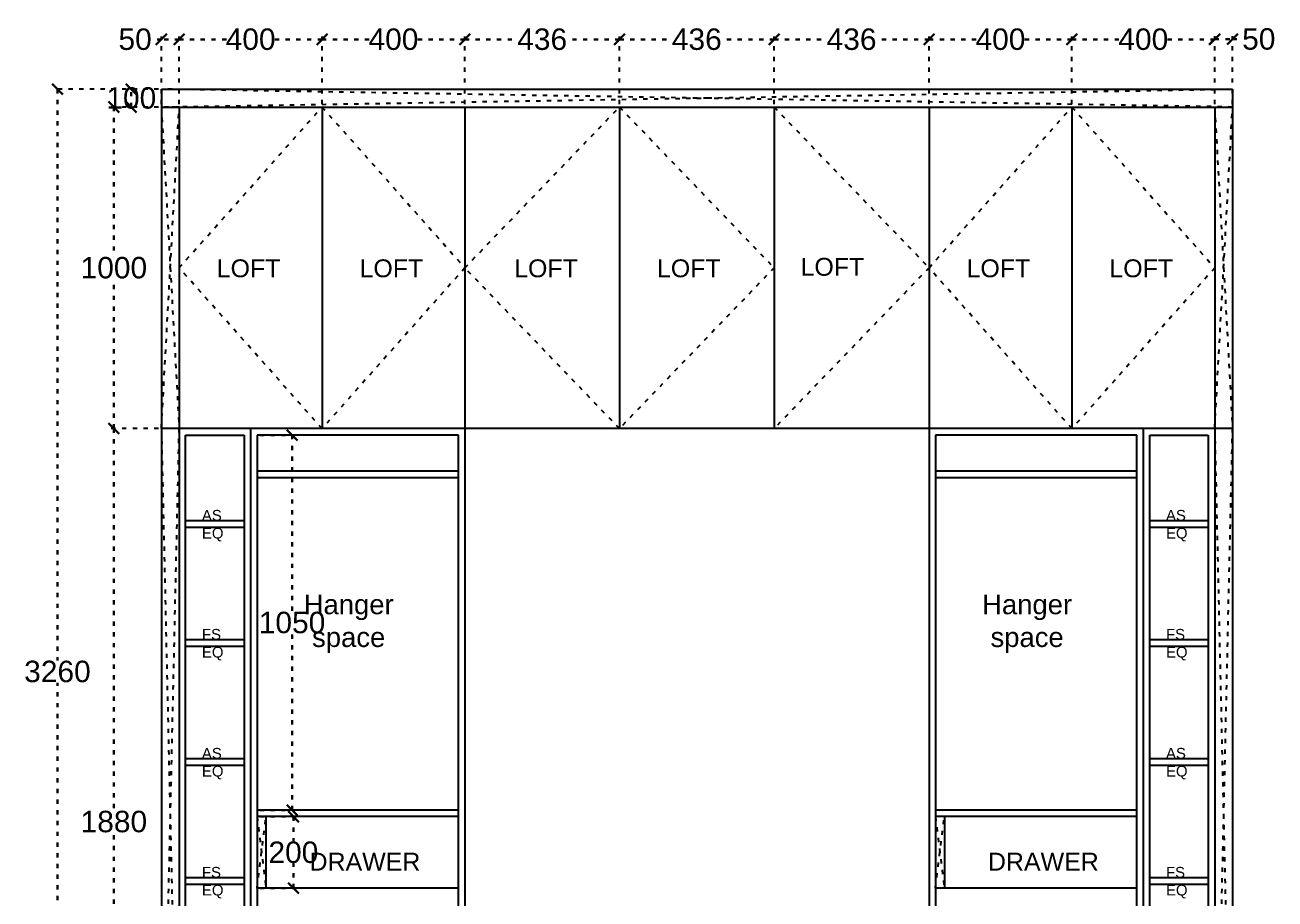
# Model space of a CAD drawing. Header units: millimetres. Extents: x 220712 to 1505573, y -354410 to 241923.
# Drawn here: x 325043 to 328544, y 120698 to 123144 of the extents above; entities that cross this region are included whole.
import ezdxf

# ---------------------------------------------------------------- set-up
doc = ezdxf.new("R2010")
doc.units = ezdxf.units.MM
doc.header["$MEASUREMENT"] = 0
doc.linetypes.add('ACAD_ISO03W100', pattern=[30, 12, -18])
doc.layers.add('Walls', color=253, linetype='Continuous')
doc.layers.add('Words', color=7, linetype='Continuous')
doc.styles.get("Standard").update_dxf_attribs({"font": 'arial.ttf'})
doc.dimstyles.get("Standard").update_dxf_attribs({"dimtxt": 60, "dimasz": 30, "dimexe": 7.75, "dimexo": 8.13, "dimgap": 0.63, "dimtad": 0, "dimtih": 1, "dimtoh": 1, "dimdec": 0, "dimzin": 0, "dimtxsty": 'Standard', "dimblk": 'OBLIQUE', "dimcen": 2.25, "dimclrd": 1, "dimclre": 1, "dimclrt": 1, "dimadec": 0, "dimazin": 0, "dimtfac": 1, "dimtdec": 0, "dimtofl": 0, "dimtmove": 0, "dimatfit": 3, "dimfxl": 1, "dimtolj": 1, "dimtzin": 0, "dimlwd": 30, "dimarcsym": 0})

# ---------------------------------------------------------------- blocks, each defined once
blk = doc.blocks.new('_Oblique')
at = {"color": 0, "linetype": 'ByBlock', "lineweight": -2}
blk.add_line((-0.5, -0.5), (0.5, 0.5), dxfattribs=at)
blk = doc.blocks.new('*D1096')
at = {"layer": 'Defpoints', "color": 0, "linetype": 'ACAD_ISO03W100', "transparency": 16777216}
for p in [(325291.7, 122014.4), (325424.7, 122014.4), (325424.7, 119814.4)]:
    blk.add_point(p, dxfattribs=at)
at = {"layer": 'Walls', "color": 1, "linetype": 'ACAD_ISO03W100', "lineweight": -2, "transparency": 16777216}
for p, q in [((325416.5, 122014.4), (325283.9, 122014.4)), ((325416.5, 119814.4), (325283.9, 119814.4))]:
    blk.add_line(p, q, dxfattribs=at)
at = {"layer": 'Walls', "color": 1, "linetype": 'ACAD_ISO03W100', "lineweight": 30, "transparency": 16777216}
for p, q in [((325291.7, 122014.4), (325291.7, 120945.7)), ((325291.7, 119814.4), (325291.7, 120883.2))]:
    blk.add_line(p, q, dxfattribs=at)
at = {"layer": 'Walls', "color": 1, "linetype": 'ACAD_ISO03W100', "lineweight": 30, "transparency": 16777216, "xscale": 30, "yscale": 30, "zscale": 30}
for p, rotation in [((325291.7, 122014.4), 90), ((325291.7, 119814.4), 270)]:
    blk.add_blockref('_Oblique', p, dxfattribs=dict(at, rotation=rotation))
at = {"layer": 'Walls', "color": 1, "linetype": 'ACAD_ISO03W100', "transparency": 16777216, "insert": (325291.7, 120914.4), "char_height": 60, "attachment_point": 5}
blk.add_mtext('\\A1;1880', dxfattribs=at)
blk = doc.blocks.new('*D1097')
at = {"layer": 'Defpoints', "color": 0, "linetype": 'ACAD_ISO03W100', "transparency": 16777216}
for p in [(325291.7, 122914.4), (325424.7, 122914.4), (325424.7, 122014.4)]:
    blk.add_point(p, dxfattribs=at)
at = {"layer": 'Walls', "color": 1, "linetype": 'ACAD_ISO03W100', "lineweight": -2, "transparency": 16777216}
for p, q in [((325416.5, 122914.4), (325283.9, 122914.4)), ((325416.5, 122014.4), (325283.9, 122014.4))]:
    blk.add_line(p, q, dxfattribs=at)
at = {"layer": 'Walls', "color": 1, "linetype": 'ACAD_ISO03W100', "lineweight": 30, "transparency": 16777216}
for p, q in [((325291.7, 122914.4), (325291.7, 122495.7)), ((325291.7, 122014.4), (325291.7, 122433.2))]:
    blk.add_line(p, q, dxfattribs=at)
at = {"layer": 'Walls', "color": 1, "linetype": 'ACAD_ISO03W100', "lineweight": 30, "transparency": 16777216, "xscale": 30, "yscale": 30, "zscale": 30}
for p, rotation in [((325291.7, 122914.4), 90), ((325291.7, 122014.4), 270)]:
    blk.add_blockref('_Oblique', p, dxfattribs=dict(at, rotation=rotation))
at = {"layer": 'Walls', "color": 1, "linetype": 'ACAD_ISO03W100', "transparency": 16777216, "insert": (325291.7, 122464.4), "char_height": 60, "attachment_point": 5}
blk.add_mtext('\\A1;1000', dxfattribs=at)
blk = doc.blocks.new('*D1098')
at = {"layer": 'Defpoints', "color": 0, "linetype": 'ACAD_ISO03W100', "transparency": 16777216}
for p in [(325340.5, 122964.4), (325424.7, 122964.4), (325424.7, 122914.4)]:
    blk.add_point(p, dxfattribs=at)
at = {"layer": 'Walls', "color": 1, "linetype": 'ACAD_ISO03W100', "lineweight": -2, "transparency": 16777216}
for p, q in [((325416.5, 122964.4), (325332.8, 122964.4)), ((325416.5, 122914.4), (325332.8, 122914.4))]:
    blk.add_line(p, q, dxfattribs=at)
at = {"layer": 'Walls', "color": 1, "linetype": 'ACAD_ISO03W100', "lineweight": 30, "transparency": 16777216}
blk.add_line((325340.5, 122914.4), (325340.5, 122964.4), dxfattribs=at)
at = {"layer": 'Walls', "color": 1, "linetype": 'ACAD_ISO03W100', "lineweight": 30, "transparency": 16777216, "xscale": 30, "yscale": 30, "zscale": 30}
for p, rotation in [((325340.5, 122964.4), 90), ((325340.5, 122914.4), 270)]:
    blk.add_blockref('_Oblique', p, dxfattribs=dict(at, rotation=rotation))
at = {"layer": 'Walls', "color": 1, "linetype": 'ACAD_ISO03W100', "transparency": 16777216, "insert": (325340.5, 122939.4), "char_height": 60, "attachment_point": 5}
blk.add_mtext('\\A1;100', dxfattribs=at)
blk = doc.blocks.new('*D1100')
at = {"layer": 'Defpoints', "color": 0, "linetype": 'ACAD_ISO03W100', "transparency": 16777216}
for p in [(325133.7, 122964.4), (325424.7, 122964.4), (325424.7, 119704.4)]:
    blk.add_point(p, dxfattribs=at)
at = {"layer": 'Walls', "color": 1, "linetype": 'ACAD_ISO03W100', "lineweight": -2, "transparency": 16777216}
for p, q in [((325416.5, 122964.4), (325125.9, 122964.4)), ((325416.6, 119704.4), (325125.9, 119704.4))]:
    blk.add_line(p, q, dxfattribs=at)
at = {"layer": 'Walls', "color": 1, "linetype": 'ACAD_ISO03W100', "lineweight": 30, "transparency": 16777216}
for p, q in [((325133.7, 122964.4), (325133.7, 121365.7)), ((325133.7, 119704.4), (325133.7, 121303.2))]:
    blk.add_line(p, q, dxfattribs=at)
at = {"layer": 'Walls', "color": 1, "linetype": 'ACAD_ISO03W100', "lineweight": 30, "transparency": 16777216, "xscale": 30, "yscale": 30, "zscale": 30}
for p, rotation in [((325133.7, 122964.4), 90), ((325133.7, 119704.4), 270)]:
    blk.add_blockref('_Oblique', p, dxfattribs=dict(at, rotation=rotation))
at = {"layer": 'Walls', "color": 1, "linetype": 'ACAD_ISO03W100', "transparency": 16777216, "insert": (325133.7, 121334.4), "char_height": 60, "attachment_point": 5}
blk.add_mtext('\\A1;3260', dxfattribs=at)
blk = doc.blocks.new('*D1101')
at = {"layer": 'Defpoints', "color": 0, "linetype": 'ACAD_ISO03W100', "transparency": 16777216}
for p in [(325424.7, 123103.8), (325424.7, 122914.4), (325474.7, 122914.4)]:
    blk.add_point(p, dxfattribs=at)
at = {"layer": 'Walls', "color": 1, "linetype": 'ACAD_ISO03W100', "lineweight": 30, "transparency": 16777216}
for p, q in [((325424.7, 123103.8), (325394.7, 123103.8)), ((325474.7, 123103.8), (325424.7, 123103.8))]:
    blk.add_line(p, q, dxfattribs=at)
at = {"layer": 'Walls', "color": 1, "linetype": 'ACAD_ISO03W100', "lineweight": -2, "transparency": 16777216}
for p, q in [((325424.7, 122922.6), (325424.7, 123111.5)), ((325474.7, 122922.6), (325474.7, 123111.5))]:
    blk.add_line(p, q, dxfattribs=at)
at = {"layer": 'Walls', "color": 1, "linetype": 'ACAD_ISO03W100', "lineweight": 30, "transparency": 16777216, "xscale": 30, "yscale": 30, "zscale": 30, "rotation": 180}
blk.add_blockref('_Oblique', (325424.7, 123103.8), dxfattribs=at)
at = {"layer": 'Walls', "color": 1, "linetype": 'ACAD_ISO03W100', "lineweight": 30, "transparency": 16777216, "xscale": 30, "yscale": 30, "zscale": 30}
blk.add_blockref('_Oblique', (325474.7, 123103.8), dxfattribs=at)
at = {"layer": 'Walls', "color": 1, "linetype": 'ACAD_ISO03W100', "transparency": 16777216, "insert": (325351.2, 123103.8), "char_height": 60, "attachment_point": 5}
blk.add_mtext('\\A1;50', dxfattribs=at)
blk = doc.blocks.new('*D1102')
at = {"layer": 'Defpoints', "color": 0, "linetype": 'ACAD_ISO03W100', "transparency": 16777216}
for p in [(325874.7, 123103.8), (325474.7, 122914.4), (325874.7, 122914.4)]:
    blk.add_point(p, dxfattribs=at)
at = {"layer": 'Walls', "color": 1, "linetype": 'ACAD_ISO03W100', "lineweight": -2, "transparency": 16777216}
for p, q in [((325474.7, 122922.6), (325474.7, 123111.5)), ((325874.7, 122922.6), (325874.7, 123111.5))]:
    blk.add_line(p, q, dxfattribs=at)
at = {"layer": 'Walls', "color": 1, "linetype": 'ACAD_ISO03W100', "lineweight": 30, "transparency": 16777216}
for p, q in [((325474.7, 123103.8), (325606.7, 123103.8)), ((325874.7, 123103.8), (325742.7, 123103.8))]:
    blk.add_line(p, q, dxfattribs=at)
at = {"layer": 'Walls', "color": 1, "linetype": 'ACAD_ISO03W100', "lineweight": 30, "transparency": 16777216, "xscale": 30, "yscale": 30, "zscale": 30, "rotation": 180}
blk.add_blockref('_Oblique', (325474.7, 123103.8), dxfattribs=at)
at = {"layer": 'Walls', "color": 1, "linetype": 'ACAD_ISO03W100', "lineweight": 30, "transparency": 16777216, "xscale": 30, "yscale": 30, "zscale": 30}
blk.add_blockref('_Oblique', (325874.7, 123103.8), dxfattribs=at)
at = {"layer": 'Walls', "color": 1, "linetype": 'ACAD_ISO03W100', "transparency": 16777216, "insert": (325674.7, 123103.8), "char_height": 60, "attachment_point": 5}
blk.add_mtext('\\A1;400', dxfattribs=at)
blk = doc.blocks.new('*D1103')
at = {"layer": 'Defpoints', "color": 0, "linetype": 'ACAD_ISO03W100', "transparency": 16777216}
for p in [(325874.7, 123103.8), (325874.7, 122914.4), (326274.7, 122914.4)]:
    blk.add_point(p, dxfattribs=at)
at = {"layer": 'Walls', "color": 1, "linetype": 'ACAD_ISO03W100', "lineweight": -2, "transparency": 16777216}
for p, q in [((325874.7, 122922.6), (325874.7, 123111.5)), ((326274.7, 122922.6), (326274.7, 123111.5))]:
    blk.add_line(p, q, dxfattribs=at)
at = {"layer": 'Walls', "color": 1, "linetype": 'ACAD_ISO03W100', "lineweight": 30, "transparency": 16777216}
for p, q in [((325874.7, 123103.8), (326006.7, 123103.8)), ((326274.7, 123103.8), (326142.7, 123103.8))]:
    blk.add_line(p, q, dxfattribs=at)
at = {"layer": 'Walls', "color": 1, "linetype": 'ACAD_ISO03W100', "lineweight": 30, "transparency": 16777216, "xscale": 30, "yscale": 30, "zscale": 30, "rotation": 180}
blk.add_blockref('_Oblique', (325874.7, 123103.8), dxfattribs=at)
at = {"layer": 'Walls', "color": 1, "linetype": 'ACAD_ISO03W100', "lineweight": 30, "transparency": 16777216, "xscale": 30, "yscale": 30, "zscale": 30}
blk.add_blockref('_Oblique', (326274.7, 123103.8), dxfattribs=at)
at = {"layer": 'Walls', "color": 1, "linetype": 'ACAD_ISO03W100', "transparency": 16777216, "insert": (326074.7, 123103.8), "char_height": 60, "attachment_point": 5}
blk.add_mtext('\\A1;400', dxfattribs=at)
blk = doc.blocks.new('*D1104')
at = {"layer": 'Defpoints', "color": 0, "linetype": 'ACAD_ISO03W100', "transparency": 16777216}
for p in [(327574.7, 123103.8), (327574.7, 122914.4), (327974.7, 122914.4)]:
    blk.add_point(p, dxfattribs=at)
at = {"layer": 'Walls', "color": 1, "linetype": 'ACAD_ISO03W100', "lineweight": -2, "transparency": 16777216}
for p, q in [((327574.7, 122922.6), (327574.7, 123111.5)), ((327974.7, 122922.6), (327974.7, 123111.5))]:
    blk.add_line(p, q, dxfattribs=at)
at = {"layer": 'Walls', "color": 1, "linetype": 'ACAD_ISO03W100', "lineweight": 30, "transparency": 16777216}
for p, q in [((327574.7, 123103.8), (327706.7, 123103.8)), ((327974.7, 123103.8), (327842.7, 123103.8))]:
    blk.add_line(p, q, dxfattribs=at)
at = {"layer": 'Walls', "color": 1, "linetype": 'ACAD_ISO03W100', "lineweight": 30, "transparency": 16777216, "xscale": 30, "yscale": 30, "zscale": 30, "rotation": 180}
blk.add_blockref('_Oblique', (327574.7, 123103.8), dxfattribs=at)
at = {"layer": 'Walls', "color": 1, "linetype": 'ACAD_ISO03W100', "lineweight": 30, "transparency": 16777216, "xscale": 30, "yscale": 30, "zscale": 30}
blk.add_blockref('_Oblique', (327974.7, 123103.8), dxfattribs=at)
at = {"layer": 'Walls', "color": 1, "linetype": 'ACAD_ISO03W100', "transparency": 16777216, "insert": (327774.7, 123103.8), "char_height": 60, "attachment_point": 5}
blk.add_mtext('\\A1;400', dxfattribs=at)
blk = doc.blocks.new('*D1105')
at = {"layer": 'Defpoints', "color": 0, "linetype": 'ACAD_ISO03W100', "transparency": 16777216}
for p in [(327974.7, 123103.8), (327974.7, 122914.4), (328374.7, 122914.4)]:
    blk.add_point(p, dxfattribs=at)
at = {"layer": 'Walls', "color": 1, "linetype": 'ACAD_ISO03W100', "lineweight": -2, "transparency": 16777216}
for p, q in [((327974.7, 122922.6), (327974.7, 123111.5)), ((328374.7, 122922.6), (328374.7, 123111.5))]:
    blk.add_line(p, q, dxfattribs=at)
at = {"layer": 'Walls', "color": 1, "linetype": 'ACAD_ISO03W100', "lineweight": 30, "transparency": 16777216}
for p, q in [((327974.7, 123103.8), (328106.7, 123103.8)), ((328374.7, 123103.8), (328242.7, 123103.8))]:
    blk.add_line(p, q, dxfattribs=at)
at = {"layer": 'Walls', "color": 1, "linetype": 'ACAD_ISO03W100', "lineweight": 30, "transparency": 16777216, "xscale": 30, "yscale": 30, "zscale": 30, "rotation": 180}
blk.add_blockref('_Oblique', (327974.7, 123103.8), dxfattribs=at)
at = {"layer": 'Walls', "color": 1, "linetype": 'ACAD_ISO03W100', "lineweight": 30, "transparency": 16777216, "xscale": 30, "yscale": 30, "zscale": 30}
blk.add_blockref('_Oblique', (328374.7, 123103.8), dxfattribs=at)
at = {"layer": 'Walls', "color": 1, "linetype": 'ACAD_ISO03W100', "transparency": 16777216, "insert": (328174.7, 123103.8), "char_height": 60, "attachment_point": 5}
blk.add_mtext('\\A1;400', dxfattribs=at)
blk = doc.blocks.new('*D1106')
at = {"layer": 'Defpoints', "color": 0, "linetype": 'ACAD_ISO03W100', "transparency": 16777216}
for p in [(328424.7, 123104.5), (328374.7, 122914.4), (328424.7, 122914.4)]:
    blk.add_point(p, dxfattribs=at)
at = {"layer": 'Walls', "color": 1, "linetype": 'ACAD_ISO03W100', "lineweight": -2, "transparency": 16777216}
for p, q in [((328374.7, 122922.6), (328374.7, 123112.3)), ((328424.7, 122922.6), (328424.7, 123112.3))]:
    blk.add_line(p, q, dxfattribs=at)
at = {"layer": 'Walls', "color": 1, "linetype": 'ACAD_ISO03W100', "lineweight": 30, "transparency": 16777216}
for p, q in [((328374.7, 123104.5), (328424.7, 123104.5)), ((328424.7, 123104.5), (328454.7, 123104.5))]:
    blk.add_line(p, q, dxfattribs=at)
at = {"layer": 'Walls', "color": 1, "linetype": 'ACAD_ISO03W100', "lineweight": 30, "transparency": 16777216, "xscale": 30, "yscale": 30, "zscale": 30, "rotation": 180}
blk.add_blockref('_Oblique', (328374.7, 123104.5), dxfattribs=at)
at = {"layer": 'Walls', "color": 1, "linetype": 'ACAD_ISO03W100', "lineweight": 30, "transparency": 16777216, "xscale": 30, "yscale": 30, "zscale": 30}
blk.add_blockref('_Oblique', (328424.7, 123104.5), dxfattribs=at)
at = {"layer": 'Walls', "color": 1, "linetype": 'ACAD_ISO03W100', "transparency": 16777216, "insert": (328498.2, 123104.5), "char_height": 60, "attachment_point": 5}
blk.add_mtext('\\A1;50', dxfattribs=at)
blk = doc.blocks.new('*D1107')
at = {"layer": 'Defpoints', "color": 0, "linetype": 'ACAD_ISO03W100', "transparency": 16777216}
for p in [(325692.7, 121996.4), (325692.7, 120946.4), (325790.7, 120946.4)]:
    blk.add_point(p, dxfattribs=at)
at = {"layer": 'Walls', "color": 1, "linetype": 'ACAD_ISO03W100', "lineweight": -2, "transparency": 16777216}
for p, q in [((325700.8, 121996.4), (325798.4, 121996.4)), ((325700.8, 120946.4), (325798.4, 120946.4))]:
    blk.add_line(p, q, dxfattribs=at)
at = {"layer": 'Walls', "color": 1, "linetype": 'ACAD_ISO03W100', "lineweight": 30, "transparency": 16777216}
for p, q in [((325790.7, 121996.4), (325790.7, 121502.7)), ((325790.7, 120946.4), (325790.7, 121440.2))]:
    blk.add_line(p, q, dxfattribs=at)
at = {"layer": 'Walls', "color": 1, "linetype": 'ACAD_ISO03W100', "lineweight": 30, "transparency": 16777216, "xscale": 30, "yscale": 30, "zscale": 30}
for p, rotation in [((325790.7, 121996.4), 90), ((325790.7, 120946.4), 270)]:
    blk.add_blockref('_Oblique', p, dxfattribs=dict(at, rotation=rotation))
at = {"layer": 'Walls', "color": 1, "linetype": 'ACAD_ISO03W100', "transparency": 16777216, "insert": (325790.7, 121471.4), "char_height": 60, "attachment_point": 5}
blk.add_mtext('\\A1;1050', dxfattribs=at)
blk = doc.blocks.new('*D1108')
at = {"layer": 'Defpoints', "color": 0, "linetype": 'ACAD_ISO03W100', "transparency": 16777216}
for p in [(325692.7, 120928.4), (325794.5, 120928.4), (325692.7, 120728.4)]:
    blk.add_point(p, dxfattribs=at)
at = {"layer": 'Walls', "color": 1, "linetype": 'ACAD_ISO03W100', "lineweight": -2, "transparency": 16777216}
for p, q in [((325700.8, 120928.4), (325802.3, 120928.4)), ((325700.8, 120728.4), (325802.3, 120728.4))]:
    blk.add_line(p, q, dxfattribs=at)
at = {"layer": 'Walls', "color": 1, "linetype": 'ACAD_ISO03W100', "lineweight": 30, "transparency": 16777216}
for p, q in [((325794.5, 120928.4), (325794.5, 120859.7)), ((325794.5, 120728.4), (325794.5, 120797.2))]:
    blk.add_line(p, q, dxfattribs=at)
at = {"layer": 'Walls', "color": 1, "linetype": 'ACAD_ISO03W100', "lineweight": 30, "transparency": 16777216, "xscale": 30, "yscale": 30, "zscale": 30}
for p, rotation in [((325794.5, 120928.4), 90), ((325794.5, 120728.4), 270)]:
    blk.add_blockref('_Oblique', p, dxfattribs=dict(at, rotation=rotation))
at = {"layer": 'Walls', "color": 1, "linetype": 'ACAD_ISO03W100', "transparency": 16777216, "insert": (325794.5, 120828.4), "char_height": 60, "attachment_point": 5}
blk.add_mtext('\\A1;200', dxfattribs=at)
blk = doc.blocks.new('*D1300')
at = {"layer": 'Defpoints', "color": 0, "linetype": 'ACAD_ISO03W100', "transparency": 16777216}
for p in [(326274.7, 123103.8), (326274.7, 122914.4), (326707.7, 122914.4)]:
    blk.add_point(p, dxfattribs=at)
at = {"layer": 'Walls', "color": 1, "linetype": 'ACAD_ISO03W100', "lineweight": -2, "transparency": 16777216}
for p, q in [((326274.7, 122922.6), (326274.7, 123111.5)), ((326707.7, 122922.6), (326707.7, 123111.5))]:
    blk.add_line(p, q, dxfattribs=at)
at = {"layer": 'Walls', "color": 1, "linetype": 'ACAD_ISO03W100', "lineweight": 30, "transparency": 16777216}
for p, q in [((326274.7, 123103.8), (326423.1, 123103.8)), ((326707.7, 123103.8), (326559.3, 123103.8))]:
    blk.add_line(p, q, dxfattribs=at)
at = {"layer": 'Walls', "color": 1, "linetype": 'ACAD_ISO03W100', "lineweight": 30, "transparency": 16777216, "xscale": 30, "yscale": 30, "zscale": 30, "rotation": 180}
blk.add_blockref('_Oblique', (326274.7, 123103.8), dxfattribs=at)
at = {"layer": 'Walls', "color": 1, "linetype": 'ACAD_ISO03W100', "lineweight": 30, "transparency": 16777216, "xscale": 30, "yscale": 30, "zscale": 30}
blk.add_blockref('_Oblique', (326707.7, 123103.8), dxfattribs=at)
at = {"layer": 'Walls', "color": 1, "linetype": 'ACAD_ISO03W100', "transparency": 16777216, "insert": (326491.2, 123103.8), "char_height": 60, "attachment_point": 5}
blk.add_mtext('\\A1;436', dxfattribs=at)
blk = doc.blocks.new('*D1302')
at = {"layer": 'Defpoints', "color": 0, "linetype": 'ACAD_ISO03W100', "transparency": 16777216}
for p in [(327140.7, 123103.8), (326707.7, 122914.4), (327140.7, 122914.4)]:
    blk.add_point(p, dxfattribs=at)
at = {"layer": 'Walls', "color": 1, "linetype": 'ACAD_ISO03W100', "lineweight": -2, "transparency": 16777216}
for p, q in [((326707.7, 122922.6), (326707.7, 123111.5)), ((327140.7, 122922.6), (327140.7, 123111.5))]:
    blk.add_line(p, q, dxfattribs=at)
at = {"layer": 'Walls', "color": 1, "linetype": 'ACAD_ISO03W100', "lineweight": 30, "transparency": 16777216}
for p, q in [((326707.7, 123103.8), (326856.1, 123103.8)), ((327140.7, 123103.8), (326992.3, 123103.8))]:
    blk.add_line(p, q, dxfattribs=at)
at = {"layer": 'Walls', "color": 1, "linetype": 'ACAD_ISO03W100', "lineweight": 30, "transparency": 16777216, "xscale": 30, "yscale": 30, "zscale": 30, "rotation": 180}
blk.add_blockref('_Oblique', (326707.7, 123103.8), dxfattribs=at)
at = {"layer": 'Walls', "color": 1, "linetype": 'ACAD_ISO03W100', "lineweight": 30, "transparency": 16777216, "xscale": 30, "yscale": 30, "zscale": 30}
blk.add_blockref('_Oblique', (327140.7, 123103.8), dxfattribs=at)
at = {"layer": 'Walls', "color": 1, "linetype": 'ACAD_ISO03W100', "transparency": 16777216, "insert": (326924.2, 123103.8), "char_height": 60, "attachment_point": 5}
blk.add_mtext('\\A1;436', dxfattribs=at)
blk = doc.blocks.new('*D1301')
at = {"layer": 'Defpoints', "color": 0, "linetype": 'ACAD_ISO03W100', "transparency": 16777216}
for p in [(327574.7, 123103.8), (327140.7, 122914.4), (327574.7, 122914.4)]:
    blk.add_point(p, dxfattribs=at)
at = {"layer": 'Walls', "color": 1, "linetype": 'ACAD_ISO03W100', "lineweight": -2, "transparency": 16777216}
for p, q in [((327140.7, 122922.6), (327140.7, 123111.5)), ((327574.7, 122922.6), (327574.7, 123111.5))]:
    blk.add_line(p, q, dxfattribs=at)
at = {"layer": 'Walls', "color": 1, "linetype": 'ACAD_ISO03W100', "lineweight": 30, "transparency": 16777216}
for p, q in [((327140.7, 123103.8), (327289.6, 123103.8)), ((327574.7, 123103.8), (327425.8, 123103.8))]:
    blk.add_line(p, q, dxfattribs=at)
at = {"layer": 'Walls', "color": 1, "linetype": 'ACAD_ISO03W100', "lineweight": 30, "transparency": 16777216, "xscale": 30, "yscale": 30, "zscale": 30, "rotation": 180}
blk.add_blockref('_Oblique', (327140.7, 123103.8), dxfattribs=at)
at = {"layer": 'Walls', "color": 1, "linetype": 'ACAD_ISO03W100', "lineweight": 30, "transparency": 16777216, "xscale": 30, "yscale": 30, "zscale": 30}
blk.add_blockref('_Oblique', (327574.7, 123103.8), dxfattribs=at)
at = {"layer": 'Walls', "color": 1, "linetype": 'ACAD_ISO03W100', "transparency": 16777216, "insert": (327357.7, 123103.8), "char_height": 60, "attachment_point": 5}
blk.add_mtext('\\A1;436', dxfattribs=at)

msp = doc.modelspace()

# ---------------------------------------------------------------- linework, layer by layer
at = {"layer": 'Walls', "color": 18, "true_color": 0x000000}
for p, q in [((325424.7, 122964.4), (325424.7, 122014.4)), ((325424.7, 122964.4), (328424.7, 122964.4)), ((328424.7, 122964.4), (328424.7, 119814.4)), ((325424.7, 122914.4), (328424.7, 122914.4)), ((325474.7, 122914.4), (325474.7, 122014.4)), ((325874.7, 122914.4), (325874.7, 122014.4)), ((326274.7, 122914.4), (326274.7, 122014.4)), ((326707.7, 122914.4), (326707.7, 122014.4)), ((327140.7, 122914.4), (327140.7, 122014.4)), ((327574.7, 122914.4), (327574.7, 122014.4)), ((327974.7, 122914.4), (327974.7, 122014.4)), ((328374.7, 122914.4), (328374.7, 119814.4)), ((325424.7, 122014.4), (325424.7, 119814.4)), ((328424.7, 122014.4), (325424.7, 122014.4)), ((325474.7, 122014.4), (325474.7, 119814.4)), ((325674.7, 122014.4), (325674.7, 119814.4)), ((326274.7, 122014.4), (326274.7, 119814.4)), ((327574.7, 122014.4), (327574.7, 119814.4)), ((328174.7, 122014.4), (328174.7, 119814.4)), ((325492.7, 121996.4), (325656.7, 121996.4)), ((325492.7, 119832.4), (325492.7, 121996.4)), ((325656.7, 121996.4), (325656.7, 119832.4)), ((326256.7, 121996.4), (325692.7, 121996.4)), ((325692.7, 121996.4), (325692.7, 119832.4)), ((326256.7, 119832.4), (326256.7, 121996.4)), ((328156.7, 121996.4), (327592.7, 121996.4)), ((327592.7, 121996.4), (327592.7, 119832.4)), ((328156.7, 119832.4), (328156.7, 121996.4)), ((328192.7, 121996.4), (328356.7, 121996.4)), ((328192.7, 119832.4), (328192.7, 121996.4)), ((328356.7, 121996.4), (328356.7, 119832.4)), ((325692.7, 121896.4), (326256.7, 121896.4)), ((326256.7, 121876.4), (325692.7, 121876.4)), ((327592.7, 121896.4), (328156.7, 121896.4)), ((328156.7, 121876.4), (327592.7, 121876.4)), ((325656.7, 121755.9), (325492.7, 121755.9)), ((325656.7, 121737.9), (325492.7, 121737.9)), ((328356.7, 121755.9), (328192.7, 121755.9)), ((328356.7, 121737.9), (328192.7, 121737.9)), ((325656.7, 121422.9), (325492.7, 121422.9)), ((328356.7, 121422.9), (328192.7, 121422.9)), ((325656.7, 121404.9), (325492.7, 121404.9)), ((328356.7, 121404.9), (328192.7, 121404.9)), ((325656.7, 121089.9), (325492.7, 121089.9)), ((325656.7, 121071.9), (325492.7, 121071.9)), ((328356.7, 121089.9), (328192.7, 121089.9)), ((328356.7, 121071.9), (328192.7, 121071.9)), ((326256.7, 120946.4), (325692.7, 120946.4)), ((326256.7, 120928.4), (325692.7, 120928.4)), ((325717.7, 120928.4), (325717.7, 120728.4)), ((328156.7, 120946.4), (327592.7, 120946.4)), ((328156.7, 120928.4), (327592.7, 120928.4)), ((327617.7, 120928.4), (327617.7, 120728.4)), ((325656.7, 120756.9), (325492.7, 120756.9)), ((328356.7, 120756.9), (328192.7, 120756.9)), ((325656.7, 120738.9), (325492.7, 120738.9)), ((326256.7, 120728.4), (325692.7, 120728.4)), ((328156.7, 120728.4), (327592.7, 120728.4)), ((328356.7, 120738.9), (328192.7, 120738.9))]:
    msp.add_line(p, q, dxfattribs=at)
at = {"layer": 'Walls', "color": 240, "linetype": 'ACAD_ISO03W100', "true_color": 0xed1f24}
for points in [[(325424.7, 122914.4), (328424.7, 122964.4), (328424.7, 122914.4), (325424.7, 122964.4)], [(325424.7, 122014.4), (325474.7, 122914.4), (325424.7, 122914.4), (325474.7, 122014.4)], [(328374.7, 122014.4), (328424.7, 122914.4), (328374.7, 122914.4), (328424.7, 122014.4)], [(325424.7, 119814.4), (325474.7, 122014.4), (325424.7, 122014.4), (325474.7, 119814.4)], [(328374.7, 119814.4), (328424.7, 122014.4), (328374.7, 122014.4), (328424.7, 119814.4)], [(325692.7, 120728.4), (325717.7, 120928.4), (325692.7, 120928.4), (325717.7, 120728.4)], [(327592.7, 120728.4), (327617.7, 120928.4), (327592.7, 120928.4), (327617.7, 120728.4)]]:
    msp.add_lwpolyline(points, dxfattribs=at)
at = {"layer": 'Walls', "color": 9, "linetype": 'ACAD_ISO03W100', "true_color": 0xc7c8ca}
for points in [[(325874.7, 122914.4), (326274.7, 122464.4), (325874.7, 122014.4), (325474.7, 122464.4), (325874.7, 122914.4)], [(326707.7, 122914.4), (327140.7, 122464.4), (326707.7, 122014.4), (326274.7, 122464.4), (326707.7, 122914.4)], [(327140.7, 122914.4), (327574.7, 122464.4), (327140.7, 122014.4)], [(327974.7, 122914.4), (328374.7, 122464.4), (327974.7, 122014.4), (327574.7, 122464.4), (327974.7, 122914.4)]]:
    msp.add_lwpolyline(points, dxfattribs=at)

# ---------------------------------------------------------------- texts
at = {"color": 7, "char_height": 50, "attachment_point": 1}
for s, insert in [('LOFT', (327214.8, 122492.2)), ('LOFT', (325579.7, 122488)), ('LOFT', (325979.7, 122488)), ('LOFT', (326412.7, 122488)), ('LOFT', (326812.7, 122488)), ('LOFT', (327679.7, 122488)), ('LOFT', (328079.7, 122488)), ('DRAWER', (325839.7, 120827.5)), ('DRAWER', (327739.7, 120827.5))]:
    msp.add_mtext_dynamic_manual_height_columns(s, width=282.386, gutter_width=1213, heights=[0], dxfattribs=dict(at, insert=insert))
at = {"layer": 'Words', "color": 0, "attachment_point": 1}
for s, width, heights, insert, char_height in [('AS\\PEQ', 1178.022, [0], (325538.2, 121786.8), 30), ('AS\\PEQ', 1178.022, [0], (328238.2, 121786.8), 30), ('\\pxqc;Hanger space  ', 324.313, [440.1], (325787.2, 121549.9), 55), ('\\pxqc;Hanger space  ', 324.313, [440.1], (327687.2, 121549.9), 55), ('FS\\PEQ', 1178.022, [0], (325538.2, 121453.8), 30), ('FS\\PEQ', 1178.022, [0], (328238.2, 121453.8), 30), ('AS\\PEQ', 1178.022, [0], (325538.2, 121120.8), 30), ('AS\\PEQ', 1178.022, [0], (328238.2, 121120.8), 30), ('FS\\PEQ', 1178.022, [0], (325538.2, 120787.8), 30), ('FS\\PEQ', 1178.022, [0], (328238.2, 120787.8), 30)]:
    msp.add_mtext_dynamic_manual_height_columns(s, width=width, gutter_width=866.4, heights=heights, dxfattribs=dict(at, insert=insert, char_height=char_height))

# ---------------------------------------------------------------- dimensions: what is measured, and where the dimension line sits
at = {"layer": 'Walls', "color": 240, "linetype": 'ACAD_ISO03W100', "true_color": 0xed1f24}
for base, p1, p2, picture, middle in [((325424.7, 123103.8), (325474.7, 122914.4), (325424.7, 122914.4), '*D1101', (325351.2, 123103.8)), ((325874.7, 123103.8), (325474.7, 122914.4), (325874.7, 122914.4), '*D1102', (325674.7, 123103.8)), ((325874.7, 123103.8), (326274.7, 122914.4), (325874.7, 122914.4), '*D1103', (326074.7, 123103.8)), ((327574.7, 123103.8), (327974.7, 122914.4), (327574.7, 122914.4), '*D1104', (327774.7, 123103.8)), ((327974.7, 123103.8), (328374.7, 122914.4), (327974.7, 122914.4), '*D1105', (328174.7, 123103.8)), ((328424.7, 123104.5), (328374.7, 122914.4), (328424.7, 122914.4), '*D1106', (328498.2, 123104.5))]:
    dim = msp.add_linear_dim(base=base, p1=p1, p2=p2, dimstyle='Standard', dxfattribs=at)
    dim.commit()
    dim.dimension.update_dxf_attribs({"geometry": picture, "text_midpoint": middle})
dim = msp.add_linear_dim(base=(326274.7, 123103.8), p1=(326707.7, 122914.4), p2=(326274.7, 122914.4), text='436', dimstyle='Standard', dxfattribs=at)
dim.commit()
dim.dimension.update_dxf_attribs({"geometry": '*D1300', "text_midpoint": (326491.2, 123103.8)})
at = {"layer": 'Walls', "color": 18, "linetype": 'ACAD_ISO03W100', "true_color": 0x000000}
for base, p1, p2, picture, middle in [((327140.7, 123103.8), (326707.7, 122914.4), (327140.7, 122914.4), '*D1302', (326924.2, 123103.8)), ((327574.7, 123103.8), (327140.7, 122914.4), (327574.7, 122914.4), '*D1301', (327357.7, 123103.8))]:
    dim = msp.add_linear_dim(base=base, p1=p1, p2=p2, text='436', dimstyle='Standard', dxfattribs=at)
    dim.commit()
    dim.dimension.update_dxf_attribs({"geometry": picture, "text_midpoint": middle})
at = {"layer": 'Walls', "color": 240, "linetype": 'ACAD_ISO03W100', "true_color": 0xed1f24}
for base, p1, p2, picture, middle in [((325133.7, 122964.4), (325424.7, 119704.4), (325424.7, 122964.4), '*D1100', (325133.7, 121334.4)), ((325790.7, 120946.4), (325692.7, 121996.4), (325692.7, 120946.4), '*D1107', (325790.7, 121471.4))]:
    dim = msp.add_linear_dim(base=base, p1=p1, p2=p2, angle=90, dimstyle='Standard', dxfattribs=at)
    dim.commit()
    dim.dimension.update_dxf_attribs({"geometry": picture, "text_midpoint": middle})
dim = msp.add_linear_dim(base=(325340.5, 122964.4), p1=(325424.7, 122914.4), p2=(325424.7, 122964.4), angle=90, text='100', dimstyle='Standard', dxfattribs=at)
dim.commit()
dim.dimension.update_dxf_attribs({"geometry": '*D1098', "text_midpoint": (325340.5, 122939.4), "dimtype": 160})
for base, p1, p2, text, picture, middle in [((325291.7, 122914.4), (325424.7, 122014.4), (325424.7, 122914.4), '1000', '*D1097', (325291.7, 122464.4)), ((325291.7, 122014.4), (325424.7, 119814.4), (325424.7, 122014.4), '1880', '*D1096', (325291.7, 120914.4))]:
    dim = msp.add_linear_dim(base=base, p1=p1, p2=p2, angle=90, text=text, dimstyle='Standard', dxfattribs=at)
    dim.commit()
    dim.dimension.update_dxf_attribs({"geometry": picture, "text_midpoint": middle})
dim = msp.add_linear_dim(base=(325794.5, 120928.4), p1=(325692.7, 120728.4), p2=(325692.7, 120928.4), angle=90, dimstyle='Standard', dxfattribs=at)
dim.commit()
dim.dimension.update_dxf_attribs({"geometry": '*D1108', "text_midpoint": (325794.5, 120828.4), "dimtype": 160})

doc.saveas('drawing.dxf')
